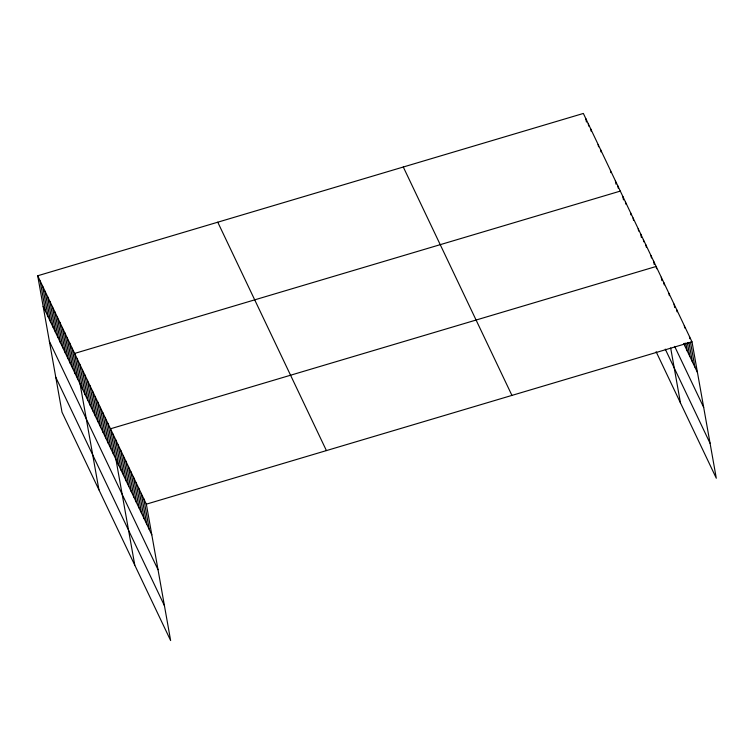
<?xml version="1.0" encoding="UTF-8"?>
<svg xmlns="http://www.w3.org/2000/svg" width="754" height="754" viewBox="0 0 754 754"><rect width="100%" height="100%" fill="white"/><g stroke="black" fill="none" stroke-linecap="round" stroke-linejoin="round"><path stroke-width="1.13" d="M37.7 275.766L146.342 504.162L170.64 640.551L61.998 412.165L37.7 275.766L583.36 113.449L692.002 341.835L716.3 478.234L656.121 351.722M620.297 191.101L74.637 353.419L98.934 489.817M146.342 504.162L692.002 341.835M683.803 343.767L697.459 372.485M674.651 346.369L703.68 407.377M665.264 349.121L710.079 443.333M403.296 167.011L511.938 395.407M217.765 222.194L326.416 450.59M43.157 306.407L151.799 534.803M49.378 341.308L158.02 569.704M55.777 377.264L164.429 605.66M689.439 336.454L689.844 338.725M690.457 342.127L694.905 367.094M688.902 342.42L692.342 361.713M684.321 325.69L684.726 327.962M687.356 342.712L689.778 356.331M685.801 343.004L687.214 350.949M684.255 343.296L684.66 345.568M676.64 309.536L677.045 311.807M674.076 304.154L674.689 307.557M668.958 293.391L669.364 295.653M663.831 282.618L664.236 284.889M661.277 277.236L661.88 280.639M656.555 268.735L656.15 266.473L110.489 428.79L134.787 565.189M670.674 347.99L680.447 402.862M653.586 261.082L654.199 264.494M651.032 255.7L651.437 257.972M645.905 244.937L646.31 247.208M643.351 239.555L643.756 241.817M640.787 234.164L641.39 237.576M638.223 228.782L638.629 231.054M633.106 218.019L633.511 220.291M630.542 212.637L630.947 214.899M625.424 201.865L625.829 204.136M622.861 196.483L623.464 199.885M617.837 185.918L618.242 188.189M615.377 180.743L615.98 184.146M610.448 170.395L610.853 172.657M600.599 149.678L601.004 151.95M598.139 144.504L598.544 146.776M590.75 128.972L591.155 131.243M588.28 123.797L588.686 126.069M585.82 118.623L586.433 122.025M143.788 498.771L149.245 529.421M141.224 493.389L146.681 524.03M138.661 488.008L144.118 518.648M136.097 482.626L141.563 513.267M133.543 477.244L139 507.885M130.979 471.853L136.436 502.503M128.416 466.472L133.873 497.112M125.861 461.09L131.319 491.731M123.298 455.708L128.755 486.349M120.734 450.327L126.191 480.967M118.171 444.935L123.637 475.586M115.616 439.554L121.074 470.194M113.053 434.172L118.51 464.813M107.935 423.409L113.392 454.049M105.371 418.018L110.829 448.668M102.808 412.636L108.265 443.277M100.244 407.254L105.711 437.895M97.69 401.873L103.147 432.513M95.127 396.491L100.584 427.132M92.563 391.1L98.02 421.75M90.009 385.718L95.466 416.359M87.445 380.336L92.902 410.977M84.882 374.955L90.339 405.595M82.318 369.573L87.784 400.214M79.764 364.182L85.221 394.832M77.2 358.8L82.657 389.441M72.177 348.244L77.634 378.885M69.717 343.061L75.174 373.711M67.247 337.886L72.714 368.527M64.787 332.712L70.245 363.353M62.328 327.538L67.785 358.178M59.868 322.354L65.325 352.995M57.398 317.18L62.855 347.82M54.938 312.005L60.395 342.646M52.478 306.821L57.935 337.472M50.009 301.647L55.476 332.288M47.549 296.473L53.006 327.113M45.089 291.298L50.546 321.939M42.629 286.115L48.086 316.765M40.16 280.94L45.617 311.581"/></g></svg>
